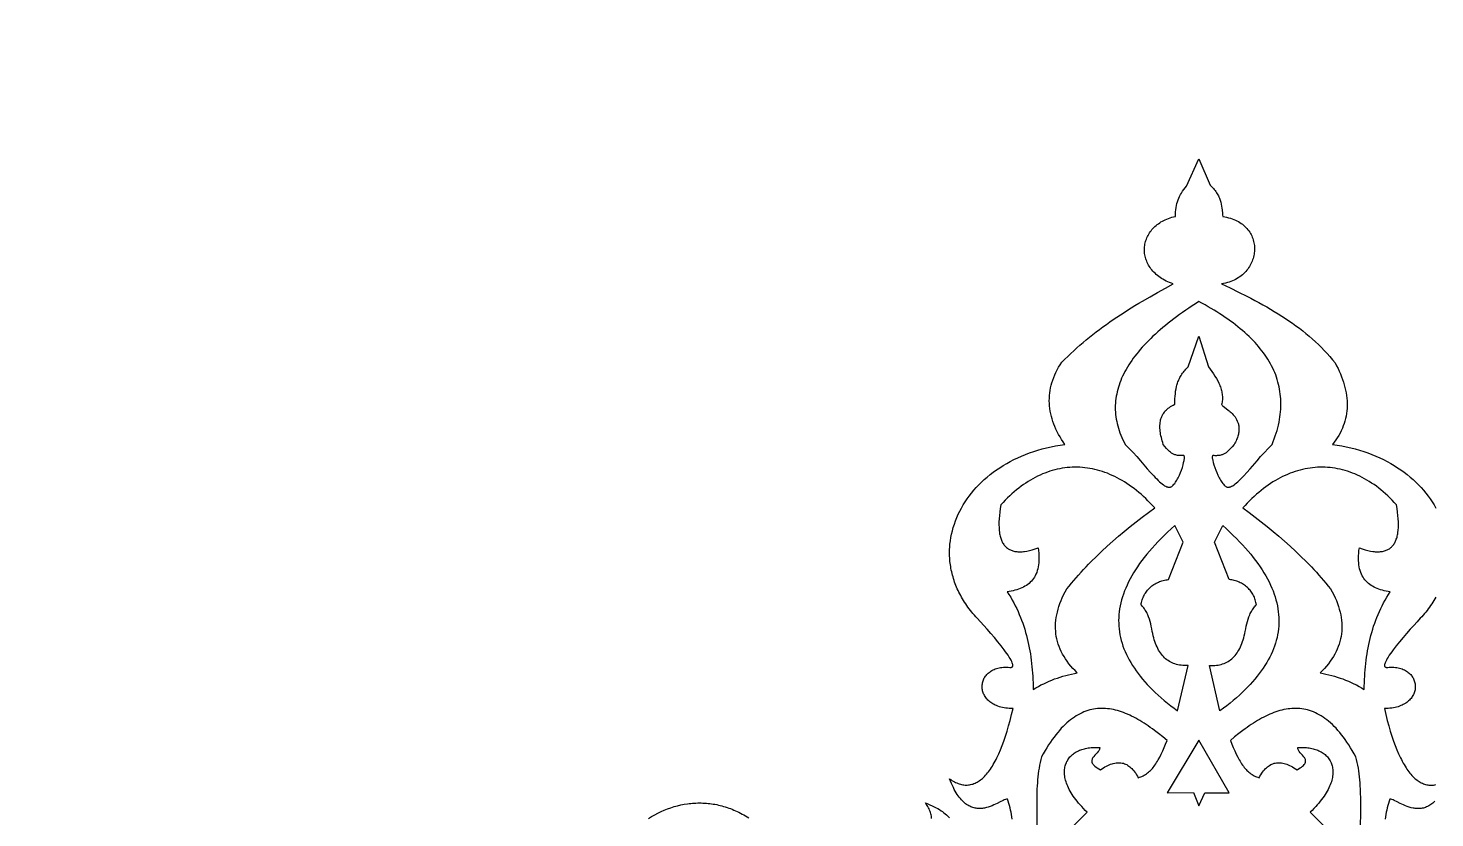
# Model space of a CAD drawing. Extents: x -540 to 540, y -540 to 540.
# Drawn here: x -170.4 to 34.4, y 34.1 to 149 of the extents above; entities that cross this region are included whole.
import ezdxf

# ---------------------------------------------------------------- set-up
doc = ezdxf.new("R2010")
doc.units = 0
doc.layers.add('LAYER_1', color=18, linetype='CONTINUOUS')
doc.layers.add('LAYER_2', color=174, linetype='CONTINUOUS')

msp = doc.modelspace()

# ---------------------------------------------------------------- linework, layer by layer
at = {"layer": 'LAYER_1'}
msp.add_lwpolyline([(0, 540, 0.414214), (-540, 0, 0.414214), (0, -540, 0.414214), (540, 0, 0.414214)], format="xyb", close=True, dxfattribs=at)
for points in [[(-10.69, 88.44), (-10.41, 88.16), (-10.12, 87.87), (-9.56, 87.28), (-9.02, 86.68), (-8.49, 86.08), (-7.48, 84.92), (-7, 84.38), (-6.55, 83.88), (-6.33, 83.65), (-6.11, 83.43), (-5.91, 83.22), (-5.7, 83.03), (-5.51, 82.86), (-5.32, 82.7), (-5.14, 82.56), (-4.96, 82.45), (-4.79, 82.36), (-4.63, 82.28), (-4.55, 82.26), (-4.48, 82.24), (-4.4, 82.22), (-4.33, 82.22), (-4.26, 82.22), (-4.19, 82.22), (-4.12, 82.24), (-4.06, 82.26), (-3.99, 82.28), (-3.93, 82.32), (-3.88, 82.36), (-3.82, 82.41), (-3.71, 82.53), (-3.6, 82.65), (-3.49, 82.79), (-3.39, 82.94), (-3.29, 83.09), (-3.19, 83.26), (-3.09, 83.43), (-3, 83.61), (-2.82, 83.97), (-2.66, 84.35), (-2.51, 84.73), (-2.38, 85.11), (-2.28, 85.46), (-2.19, 85.8), (-2.13, 86.1), (-2.1, 86.24), (-2.09, 86.36), (-2.08, 86.47), (-2.08, 86.57), (-2.08, 86.66), (-2.1, 86.73), (-2.12, 86.78), (-2.15, 86.82), (-2.16, 86.83), (-2.18, 86.83), (-2.2, 86.83), (-2.23, 86.83), (-2.39, 86.82), (-2.55, 86.82), (-2.7, 86.82), (-2.84, 86.83), (-2.98, 86.84), (-3.11, 86.86), (-3.23, 86.89), (-3.35, 86.92), (-3.46, 86.95), (-3.57, 86.99), (-3.67, 87.04), (-3.77, 87.08), (-3.86, 87.14), (-3.95, 87.19), (-4.12, 87.31), (-4.27, 87.44), (-4.42, 87.58), (-4.55, 87.72), (-4.68, 87.87), (-4.92, 88.17), (-5.15, 88.46), (-5.24, 88.72), (-5.31, 88.97), (-5.38, 89.22), (-5.44, 89.46), (-5.49, 89.7), (-5.54, 89.93), (-5.58, 90.16), (-5.61, 90.38), (-5.63, 90.6), (-5.64, 90.82), (-5.65, 91.03), (-5.65, 91.23), (-5.63, 91.43), (-5.61, 91.63), (-5.58, 91.82), (-5.54, 92.01), (-5.49, 92.19), (-5.43, 92.36), (-5.36, 92.54), (-5.29, 92.7), (-5.2, 92.86), (-5.1, 93.02), (-4.99, 93.17), (-4.86, 93.32), (-4.73, 93.46), (-4.59, 93.59), (-4.44, 93.72), (-4.27, 93.85), (-4.09, 93.97), (-3.9, 94.08), (-3.7, 94.19), (-3.49, 94.3), (-3.48, 94.7), (-3.46, 95.09), (-3.44, 95.47), (-3.4, 95.84), (-3.36, 96.2), (-3.3, 96.55), (-3.22, 96.89), (-3.18, 97.06), (-3.13, 97.22), (-3.08, 97.39), (-3.02, 97.55), (-2.96, 97.71), (-2.89, 97.87), (-2.81, 98.03), (-2.73, 98.19), (-2.64, 98.35), (-2.55, 98.5), (-2.45, 98.66), (-2.34, 98.81), (-2.23, 98.97), (-2.11, 99.12), (-1.98, 99.27), (-1.85, 99.43), (-1.7, 99.58), (-1.55, 99.73), (0.01, 104.23), (1.41, 99.73), (1.67, 99.4), (1.92, 99.07), (2.15, 98.74), (2.37, 98.39), (2.58, 98.05), (2.77, 97.7), (2.94, 97.35), (3.01, 97.17), (3.08, 97), (3.15, 96.82), (3.21, 96.64), (3.26, 96.47), (3.31, 96.29), (3.35, 96.12), (3.39, 95.94), (3.41, 95.77), (3.43, 95.6), (3.45, 95.43), (3.46, 95.26), (3.45, 95.09), (3.45, 94.92), (3.43, 94.75), (3.4, 94.59), (3.37, 94.42), (3.33, 94.26), (3.36, 94.21), (3.41, 94.15), (3.48, 94.09), (3.56, 94.02), (4.02, 93.67), (4.3, 93.46), (4.44, 93.34), (4.59, 93.22), (4.74, 93.08), (4.88, 92.94), (5.02, 92.78), (5.16, 92.62), (5.29, 92.45), (5.41, 92.26), (5.52, 92.07), (5.62, 91.86), (5.7, 91.65), (5.74, 91.54), (5.77, 91.42), (5.79, 91.3), (5.82, 91.18), (5.83, 91.06), (5.85, 90.93), (5.85, 90.8), (5.86, 90.67), (5.85, 90.53), (5.84, 90.39), (5.83, 90.25), (5.8, 90.1), (5.77, 89.95), (5.74, 89.8), (5.7, 89.64), (5.65, 89.48), (5.59, 89.32), (5.52, 89.15), (5.45, 88.98), (5.37, 88.8), (5.28, 88.62), (5.18, 88.44), (4.88, 88.12), (4.59, 87.8), (4.44, 87.65), (4.29, 87.51), (4.14, 87.37), (3.98, 87.25), (3.8, 87.14), (3.62, 87.04), (3.52, 87), (3.42, 86.96), (3.31, 86.92), (3.2, 86.89), (3.09, 86.86), (2.97, 86.84), (2.84, 86.83), (2.71, 86.82), (2.57, 86.81), (2.42, 86.81), (2.27, 86.82), (2.12, 86.83), (2.07, 86.83), (2.05, 86.83), (2.04, 86.82), (2.01, 86.78), (1.99, 86.73), (1.98, 86.66), (1.98, 86.57), (1.98, 86.47), (2, 86.36), (2.04, 86.1), (2.11, 85.8), (2.21, 85.46), (2.33, 85.11), (2.47, 84.73), (2.62, 84.35), (2.79, 83.97), (2.98, 83.61), (3.08, 83.43), (3.18, 83.26), (3.28, 83.09), (3.38, 82.94), (3.49, 82.79), (3.6, 82.65), (3.71, 82.53), (3.82, 82.41), (3.88, 82.36), (3.93, 82.32), (3.99, 82.28), (4.06, 82.26), (4.12, 82.24), (4.19, 82.22), (4.26, 82.22), (4.33, 82.22), (4.4, 82.22), (4.48, 82.24), (4.55, 82.26), (4.63, 82.28), (4.79, 82.36), (4.96, 82.45), (5.14, 82.56), (5.32, 82.7), (5.51, 82.86), (5.7, 83.03), (5.91, 83.22), (6.11, 83.43), (6.33, 83.65), (6.55, 83.88), (7, 84.38), (7.48, 84.92), (8.49, 86.08), (9.02, 86.68), (9.56, 87.28), (10.12, 87.87), (10.41, 88.16), (10.69, 88.44), (10.86, 88.86), (11.01, 89.27), (11.15, 89.68), (11.28, 90.08), (11.4, 90.49), (11.51, 90.88), (11.6, 91.28), (11.69, 91.67), (11.76, 92.06), (11.82, 92.45), (11.87, 92.83), (11.91, 93.21), (11.94, 93.59), (11.96, 93.96), (11.97, 94.34), (11.96, 94.7), (11.95, 95.07), (11.92, 95.43), (11.88, 95.79), (11.83, 96.15), (11.78, 96.5), (11.71, 96.85), (11.63, 97.2), (11.54, 97.54), (11.44, 97.89), (11.33, 98.22), (11.21, 98.56), (11.08, 98.9), (10.93, 99.23), (10.78, 99.55), (10.62, 99.88), (10.45, 100.2), (10.27, 100.52), (10.08, 100.84), (9.88, 101.16), (9.66, 101.47), (9.44, 101.78), (9.21, 102.09), (8.97, 102.39), (8.72, 102.69), (8.46, 102.99), (8.2, 103.29), (7.92, 103.58), (7.63, 103.88), (7.33, 104.17), (7.03, 104.45), (6.71, 104.74), (6.39, 105.02), (6.06, 105.3), (5.71, 105.58), (5.36, 105.86), (5, 106.13), (4.63, 106.4), (4.26, 106.67), (3.87, 106.94), (3.47, 107.2), (3.07, 107.47), (2.66, 107.73), (2.24, 107.98), (1.81, 108.24), (1.37, 108.5), (0.92, 108.75), (0.47, 109), (0.01, 109.25), (-0.48, 108.93), (-0.96, 108.62), (-1.43, 108.3), (-1.89, 107.99), (-2.34, 107.67), (-2.78, 107.36), (-3.22, 107.04), (-3.64, 106.73), (-4.05, 106.41), (-4.45, 106.09), (-4.84, 105.78), (-5.22, 105.46), (-5.6, 105.14), (-5.96, 104.83), (-6.31, 104.51), (-6.66, 104.19), (-6.99, 103.87), (-7.31, 103.55), (-7.62, 103.23), (-7.92, 102.91), (-8.22, 102.59), (-8.5, 102.27), (-8.77, 101.95), (-9.03, 101.63), (-9.28, 101.31), (-9.52, 100.99), (-9.75, 100.67), (-9.97, 100.35), (-10.18, 100.02), (-10.38, 99.7), (-10.57, 99.38), (-10.75, 99.05), (-10.92, 98.73), (-11.07, 98.4), (-11.22, 98.08), (-11.36, 97.75), (-11.48, 97.43), (-11.6, 97.1), (-11.7, 96.77), (-11.79, 96.45), (-11.87, 96.12), (-11.94, 95.79), (-12.01, 95.46), (-12.05, 95.13), (-12.09, 94.8), (-12.12, 94.47), (-12.14, 94.14), (-12.14, 93.81), (-12.14, 93.48), (-12.12, 93.15), (-12.09, 92.82), (-12.05, 92.48), (-12, 92.15), (-11.94, 91.81), (-11.86, 91.48), (-11.78, 91.14), (-11.68, 90.81), (-11.58, 90.47), (-11.46, 90.14), (-11.33, 89.8), (-11.19, 89.46), (-11.03, 89.12), (-10.87, 88.78)], [(-28.79, 79.66), (-28.88, 79.12), (-28.96, 78.61), (-29.01, 78.11), (-29.05, 77.64), (-29.08, 77.19), (-29.08, 76.76), (-29.07, 76.36), (-29.05, 75.98), (-29, 75.61), (-28.98, 75.44), (-28.94, 75.27), (-28.91, 75.11), (-28.87, 74.96), (-28.82, 74.81), (-28.77, 74.66), (-28.72, 74.52), (-28.66, 74.39), (-28.6, 74.26), (-28.54, 74.14), (-28.47, 74.02), (-28.39, 73.91), (-28.31, 73.8), (-28.23, 73.7), (-28.14, 73.61), (-28.05, 73.52), (-27.96, 73.43), (-27.86, 73.35), (-27.76, 73.28), (-27.65, 73.21), (-27.54, 73.15), (-27.42, 73.09), (-27.3, 73.04), (-27.18, 73), (-27.05, 72.96), (-26.92, 72.92), (-26.78, 72.89), (-26.64, 72.87), (-26.49, 72.85), (-26.34, 72.84), (-26.19, 72.83), (-26.03, 72.83), (-25.87, 72.83), (-25.7, 72.84), (-25.53, 72.86), (-25.36, 72.88), (-25, 72.94), (-24.62, 73.02), (-24.23, 73.12), (-23.81, 73.24), (-23.39, 73.39), (-23.33, 72.99), (-23.29, 72.61), (-23.27, 72.24), (-23.26, 71.89), (-23.27, 71.55), (-23.29, 71.23), (-23.32, 70.92), (-23.37, 70.63), (-23.43, 70.35), (-23.5, 70.08), (-23.59, 69.82), (-23.69, 69.58), (-23.8, 69.35), (-23.92, 69.13), (-24.06, 68.93), (-24.2, 68.74), (-24.36, 68.55), (-24.53, 68.38), (-24.7, 68.22), (-24.89, 68.07), (-25.09, 67.93), (-25.3, 67.8), (-25.52, 67.69), (-25.75, 67.58), (-25.98, 67.48), (-26.23, 67.38), (-26.48, 67.3), (-26.75, 67.23), (-27.02, 67.16), (-27.3, 67.1), (-27.58, 67.05), (-27.87, 67.01), (-27.62, 66.61), (-27.37, 66.2), (-27.14, 65.8), (-26.91, 65.38), (-26.7, 64.97), (-26.5, 64.55), (-26.3, 64.13), (-26.12, 63.71), (-25.94, 63.28), (-25.78, 62.85), (-25.62, 62.42), (-25.47, 61.98), (-25.33, 61.55), (-25.2, 61.1), (-25.08, 60.66), (-24.97, 60.22), (-24.86, 59.77), (-24.76, 59.32), (-24.67, 58.87), (-24.59, 58.41), (-24.51, 57.95), (-24.44, 57.49), (-24.38, 57.03), (-24.33, 56.57), (-24.28, 56.1), (-24.23, 55.64), (-24.2, 55.17), (-24.17, 54.7), (-24.14, 54.22), (-24.12, 53.75), (-24.11, 53.27), (-24.1, 52.79), (-23.72, 53.02), (-23.34, 53.23), (-22.96, 53.44), (-22.57, 53.63), (-22.18, 53.81), (-21.79, 53.99), (-21.39, 54.15), (-20.99, 54.31), (-20.58, 54.45), (-20.18, 54.59), (-19.77, 54.72), (-19.36, 54.83), (-18.94, 54.94), (-18.52, 55.03), (-18.1, 55.12), (-17.67, 55.2), (-18, 55.53), (-18.32, 55.86), (-18.61, 56.2), (-18.89, 56.54), (-19.15, 56.89), (-19.39, 57.24), (-19.61, 57.59), (-19.81, 57.94), (-20, 58.3), (-20.17, 58.66), (-20.32, 59.03), (-20.45, 59.39), (-20.56, 59.76), (-20.65, 60.14), (-20.73, 60.51), (-20.78, 60.9), (-20.82, 61.28), (-20.84, 61.67), (-20.85, 62.06), (-20.83, 62.45), (-20.79, 62.85), (-20.74, 63.25), (-20.67, 63.65), (-20.58, 64.06), (-20.47, 64.47), (-20.35, 64.88), (-20.2, 65.3), (-20.04, 65.72), (-19.86, 66.14), (-19.66, 66.57), (-19.44, 67), (-19.2, 67.43), (-18.87, 67.84), (-18.53, 68.24), (-18.19, 68.65), (-17.84, 69.05), (-17.49, 69.44), (-17.13, 69.84), (-16.77, 70.23), (-16.4, 70.62), (-16.03, 71), (-15.66, 71.39), (-14.89, 72.15), (-14.11, 72.9), (-13.32, 73.63), (-12.51, 74.36), (-11.68, 75.08), (-10.84, 75.79), (-9.98, 76.5), (-9.11, 77.19), (-8.23, 77.87), (-7.33, 78.55), (-6.41, 79.21), (-6.74, 79.57), (-7.06, 79.92), (-7.39, 80.25), (-7.72, 80.57), (-8.05, 80.89), (-8.39, 81.19), (-8.73, 81.48), (-9.07, 81.76), (-9.41, 82.03), (-9.76, 82.28), (-10.1, 82.53), (-10.45, 82.77), (-10.8, 82.99), (-11.16, 83.2), (-11.51, 83.4), (-11.86, 83.59), (-12.22, 83.77), (-12.58, 83.94), (-12.94, 84.1), (-13.3, 84.25), (-13.66, 84.38), (-14.02, 84.51), (-14.39, 84.62), (-14.75, 84.72), (-15.11, 84.81), (-15.48, 84.89), (-15.84, 84.96), (-16.21, 85.02), (-16.58, 85.06), (-16.94, 85.1), (-17.31, 85.12), (-17.67, 85.14), (-18.04, 85.14), (-18.41, 85.13), (-18.77, 85.11), (-19.14, 85.08), (-19.5, 85.03), (-19.87, 84.98), (-20.23, 84.92), (-20.59, 84.84), (-20.95, 84.75), (-21.31, 84.65), (-21.67, 84.54), (-22.03, 84.42), (-22.39, 84.29), (-22.74, 84.15), (-23.1, 83.99), (-23.45, 83.83), (-23.8, 83.65), (-24.15, 83.46), (-24.5, 83.27), (-24.84, 83.06), (-25.18, 82.83), (-25.52, 82.6), (-25.86, 82.36), (-26.2, 82.1), (-26.53, 81.84), (-26.86, 81.56), (-27.19, 81.27), (-27.52, 80.97), (-27.84, 80.66), (-28.16, 80.34), (-28.48, 80.01)], [(17.67, 55.2), (18.1, 55.12), (18.52, 55.03), (18.94, 54.94), (19.36, 54.83), (19.77, 54.72), (20.18, 54.59), (20.58, 54.45), (20.99, 54.31), (21.39, 54.15), (21.79, 53.99), (22.18, 53.81), (22.57, 53.63), (22.96, 53.44), (23.34, 53.23), (23.72, 53.02), (24.1, 52.79), (24.11, 53.27), (24.12, 53.75), (24.14, 54.22), (24.17, 54.7), (24.2, 55.17), (24.23, 55.64), (24.28, 56.1), (24.33, 56.57), (24.38, 57.03), (24.44, 57.49), (24.51, 57.95), (24.59, 58.41), (24.67, 58.87), (24.76, 59.32), (24.86, 59.77), (24.97, 60.22), (25.08, 60.66), (25.2, 61.1), (25.33, 61.55), (25.47, 61.98), (25.62, 62.42), (25.78, 62.85), (25.94, 63.28), (26.12, 63.71), (26.3, 64.13), (26.5, 64.55), (26.7, 64.97), (26.91, 65.38), (27.14, 65.8), (27.37, 66.2), (27.62, 66.61), (27.87, 67.01), (27.58, 67.05), (27.3, 67.1), (27.02, 67.16), (26.75, 67.23), (26.48, 67.3), (26.23, 67.38), (25.98, 67.48), (25.75, 67.58), (25.52, 67.69), (25.3, 67.8), (25.09, 67.93), (24.89, 68.07), (24.7, 68.22), (24.53, 68.38), (24.36, 68.55), (24.2, 68.74), (24.06, 68.93), (23.92, 69.13), (23.8, 69.35), (23.69, 69.58), (23.59, 69.82), (23.5, 70.08), (23.43, 70.35), (23.37, 70.63), (23.32, 70.92), (23.29, 71.23), (23.27, 71.55), (23.26, 71.89), (23.27, 72.24), (23.29, 72.61), (23.33, 72.99), (23.39, 73.39), (23.81, 73.24), (24.23, 73.12), (24.62, 73.02), (25, 72.94), (25.36, 72.88), (25.53, 72.86), (25.7, 72.84), (25.87, 72.83), (26.03, 72.83), (26.19, 72.83), (26.34, 72.84), (26.49, 72.85), (26.64, 72.87), (26.78, 72.89), (26.92, 72.92), (27.05, 72.96), (27.18, 73), (27.3, 73.04), (27.42, 73.09), (27.54, 73.15), (27.65, 73.21), (27.76, 73.28), (27.86, 73.35), (27.96, 73.43), (28.05, 73.52), (28.14, 73.61), (28.23, 73.7), (28.31, 73.8), (28.39, 73.91), (28.47, 74.02), (28.54, 74.14), (28.6, 74.26), (28.66, 74.39), (28.72, 74.52), (28.77, 74.66), (28.82, 74.81), (28.87, 74.96), (28.91, 75.11), (28.94, 75.27), (28.98, 75.44), (29, 75.61), (29.05, 75.98), (29.07, 76.36), (29.08, 76.76), (29.08, 77.19), (29.05, 77.64), (29.01, 78.11), (28.96, 78.61), (28.88, 79.12), (28.79, 79.66), (28.48, 80.01), (28.16, 80.34), (27.84, 80.66), (27.52, 80.97), (27.19, 81.27), (26.86, 81.56), (26.53, 81.84), (26.2, 82.1), (25.86, 82.36), (25.52, 82.6), (25.18, 82.83), (24.84, 83.06), (24.5, 83.27), (24.15, 83.46), (23.8, 83.65), (23.45, 83.83), (23.1, 83.99), (22.74, 84.15), (22.39, 84.29), (22.03, 84.42), (21.67, 84.54), (21.31, 84.65), (20.95, 84.75), (20.59, 84.84), (20.23, 84.92), (19.87, 84.98), (19.5, 85.03), (19.14, 85.08), (18.77, 85.11), (18.41, 85.13), (18.04, 85.14), (17.67, 85.14), (17.31, 85.12), (16.94, 85.1), (16.58, 85.06), (16.21, 85.02), (15.84, 84.96), (15.48, 84.89), (15.11, 84.81), (14.75, 84.72), (14.39, 84.62), (14.02, 84.51), (13.66, 84.38), (13.3, 84.25), (12.94, 84.1), (12.58, 83.94), (12.22, 83.77), (11.86, 83.59), (11.51, 83.4), (11.16, 83.2), (10.8, 82.99), (10.45, 82.77), (10.1, 82.53), (9.76, 82.28), (9.41, 82.03), (9.07, 81.76), (8.73, 81.48), (8.39, 81.19), (8.05, 80.89), (7.72, 80.57), (7.39, 80.25), (7.06, 79.92), (6.74, 79.57), (6.41, 79.21), (7.33, 78.55), (8.23, 77.87), (9.11, 77.19), (9.98, 76.5), (10.84, 75.79), (11.68, 75.08), (12.51, 74.36), (13.32, 73.63), (14.11, 72.9), (14.89, 72.15), (15.66, 71.39), (16.03, 71), (16.4, 70.62), (16.77, 70.23), (17.13, 69.84), (17.49, 69.44), (17.84, 69.05), (18.19, 68.65), (18.53, 68.24), (18.87, 67.84), (19.2, 67.43), (19.44, 67), (19.66, 66.57), (19.86, 66.14), (20.04, 65.72), (20.2, 65.3), (20.35, 64.88), (20.47, 64.47), (20.58, 64.06), (20.67, 63.65), (20.74, 63.25), (20.79, 62.85), (20.83, 62.45), (20.84, 62.06), (20.84, 61.67), (20.82, 61.28), (20.78, 60.9), (20.73, 60.51), (20.65, 60.14), (20.56, 59.76), (20.45, 59.39), (20.32, 59.03), (20.17, 58.66), (20, 58.3), (19.81, 57.94), (19.61, 57.59), (19.39, 57.24), (19.15, 56.89), (18.89, 56.54), (18.61, 56.2), (18.32, 55.86), (18, 55.53)], [(-4.41, 68.78), (-2.27, 74.25), (-3.49, 76.63), (-4.01, 76.16), (-4.52, 75.69), (-5.01, 75.22), (-5.47, 74.76), (-5.93, 74.29), (-6.36, 73.83), (-6.78, 73.37), (-7.18, 72.92), (-7.56, 72.46), (-7.92, 72.01), (-8.27, 71.55), (-8.6, 71.1), (-8.91, 70.65), (-9.21, 70.21), (-9.49, 69.76), (-9.75, 69.31), (-10, 68.87), (-10.22, 68.43), (-10.43, 67.99), (-10.63, 67.55), (-10.81, 67.12), (-10.97, 66.68), (-11.11, 66.25), (-11.24, 65.82), (-11.35, 65.39), (-11.44, 64.96), (-11.52, 64.53), (-11.58, 64.11), (-11.62, 63.68), (-11.65, 63.26), (-11.66, 62.84), (-11.65, 62.42), (-11.63, 62), (-11.59, 61.59), (-11.54, 61.17), (-11.47, 60.76), (-11.38, 60.34), (-11.28, 59.93), (-11.16, 59.52), (-11.03, 59.11), (-10.88, 58.71), (-10.71, 58.3), (-10.53, 57.89), (-10.33, 57.49), (-10.11, 57.09), (-9.88, 56.69), (-9.64, 56.29), (-9.37, 55.89), (-9.1, 55.49), (-8.8, 55.09), (-8.5, 54.7), (-8.17, 54.3), (-7.83, 53.91), (-7.48, 53.52), (-7.11, 53.13), (-6.72, 52.74), (-6.32, 52.35), (-5.9, 51.96), (-5.47, 51.58), (-5.02, 51.19), (-4.56, 50.81), (-4.08, 50.42), (-3.59, 50.04), (-3.08, 49.66), (-1.55, 56.27), (-1.81, 56.26), (-2.07, 56.27), (-2.32, 56.28), (-2.56, 56.3), (-2.8, 56.34), (-3.03, 56.38), (-3.25, 56.44), (-3.47, 56.5), (-3.68, 56.58), (-3.88, 56.67), (-4.08, 56.77), (-4.27, 56.87), (-4.45, 56.99), (-4.63, 57.12), (-4.81, 57.26), (-4.97, 57.41), (-5.13, 57.57), (-5.28, 57.74), (-5.43, 57.92), (-5.57, 58.11), (-5.7, 58.32), (-5.83, 58.53), (-5.95, 58.75), (-6.07, 58.98), (-6.18, 59.23), (-6.28, 59.48), (-6.37, 59.75), (-6.46, 60.02), (-6.55, 60.31), (-6.62, 60.61), (-6.69, 60.91), (-6.76, 61.23), (-6.82, 61.61), (-6.9, 61.99), (-6.98, 62.35), (-7.08, 62.7), (-7.18, 63.03), (-7.3, 63.36), (-7.43, 63.67), (-7.5, 63.82), (-7.57, 63.97), (-7.65, 64.12), (-7.73, 64.26), (-7.82, 64.4), (-7.91, 64.53), (-8.01, 64.66), (-8.11, 64.79), (-8.21, 64.92), (-8.32, 65.04), (-8.38, 65.1), (-8.36, 65.28), (-8.32, 65.46), (-8.28, 65.64), (-8.23, 65.82), (-8.17, 65.99), (-8.1, 66.16), (-8.03, 66.32), (-7.95, 66.48), (-7.87, 66.64), (-7.77, 66.79), (-7.67, 66.94), (-7.57, 67.09), (-7.45, 67.23), (-7.34, 67.36), (-7.21, 67.49), (-7.08, 67.61), (-6.95, 67.73), (-6.81, 67.85), (-6.66, 67.96), (-6.51, 68.06), (-6.36, 68.16), (-6.2, 68.25), (-6.04, 68.33), (-5.87, 68.41), (-5.7, 68.48), (-5.53, 68.54), (-5.35, 68.6), (-5.17, 68.65), (-4.98, 68.69), (-4.79, 68.73), (-4.6, 68.76)], [(8.4, 65.1), (8.37, 65.28), (8.34, 65.46), (8.29, 65.64), (8.24, 65.82), (8.18, 65.99), (8.12, 66.16), (8.05, 66.32), (7.97, 66.48), (7.88, 66.64), (7.79, 66.79), (7.69, 66.94), (7.58, 67.09), (7.47, 67.23), (7.35, 67.36), (7.23, 67.49), (7.1, 67.61), (6.96, 67.73), (6.82, 67.85), (6.68, 67.96), (6.53, 68.06), (6.37, 68.16), (6.21, 68.25), (6.05, 68.33), (5.88, 68.41), (5.71, 68.48), (5.54, 68.54), (5.36, 68.6), (5.18, 68.65), (5, 68.69), (4.81, 68.73), (4.62, 68.76), (4.42, 68.78), (2.28, 74.25), (3.51, 76.63), (4.03, 76.16), (4.53, 75.69), (5.02, 75.22), (5.49, 74.76), (5.94, 74.29), (6.37, 73.83), (6.79, 73.37), (7.19, 72.92), (7.57, 72.46), (7.94, 72.01), (8.29, 71.55), (8.62, 71.1), (8.93, 70.65), (9.22, 70.21), (9.5, 69.76), (9.77, 69.31), (10.01, 68.87), (10.24, 68.43), (10.45, 67.99), (10.64, 67.55), (10.82, 67.12), (10.98, 66.68), (11.12, 66.25), (11.25, 65.82), (11.36, 65.39), (11.45, 64.96), (11.53, 64.53), (11.59, 64.11), (11.64, 63.68), (11.66, 63.26), (11.67, 62.84), (11.67, 62.42), (11.65, 62), (11.61, 61.59), (11.55, 61.17), (11.48, 60.76), (11.4, 60.34), (11.29, 59.93), (11.18, 59.52), (11.04, 59.11), (10.89, 58.71), (10.72, 58.3), (10.54, 57.89), (10.34, 57.49), (10.13, 57.09), (9.9, 56.69), (9.65, 56.29), (9.39, 55.89), (9.11, 55.49), (8.82, 55.09), (8.51, 54.7), (8.19, 54.3), (7.85, 53.91), (7.49, 53.52), (7.12, 53.13), (6.73, 52.74), (6.33, 52.35), (5.92, 51.96), (5.48, 51.58), (5.04, 51.19), (4.57, 50.81), (4.1, 50.42), (3.61, 50.04), (3.1, 49.66), (1.57, 56.27), (1.83, 56.26), (2.08, 56.27), (2.33, 56.28), (2.58, 56.3), (2.81, 56.34), (3.04, 56.38), (3.26, 56.44), (3.48, 56.5), (3.69, 56.58), (3.89, 56.67), (4.09, 56.77), (4.28, 56.87), (4.47, 56.99), (4.65, 57.12), (4.82, 57.26), (4.99, 57.41), (5.14, 57.57), (5.3, 57.74), (5.44, 57.92), (5.58, 58.11), (5.72, 58.32), (5.85, 58.53), (5.97, 58.75), (6.08, 58.98), (6.19, 59.23), (6.29, 59.48), (6.39, 59.75), (6.48, 60.02), (6.56, 60.31), (6.64, 60.61), (6.71, 60.91), (6.77, 61.23), (6.84, 61.61), (6.91, 61.99), (7, 62.35), (7.09, 62.7), (7.19, 63.03), (7.31, 63.36), (7.44, 63.67), (7.51, 63.82), (7.59, 63.97), (7.67, 64.12), (7.75, 64.26), (7.83, 64.4), (7.93, 64.53), (8.02, 64.66), (8.12, 64.79), (8.23, 64.92), (8.34, 65.04)], [(-4.59, 37.76), (-0.74, 37.77), (0.01, 35.83), (0.87, 37.74), (4.44, 37.74), (0.01, 45.43)]]:
    msp.add_lwpolyline(points, close=True, dxfattribs=at)
for points in [[(-23.69, 27.39), (-16.24, 34.92), (-16.52, 35.19), (-16.78, 35.46), (-17.03, 35.73), (-17.27, 35.99), (-17.49, 36.26), (-17.7, 36.51), (-17.9, 36.77), (-18.08, 37.02), (-18.26, 37.27), (-18.42, 37.52), (-18.57, 37.76), (-18.71, 38), (-18.84, 38.24), (-18.95, 38.47), (-19.06, 38.7), (-19.15, 38.92), (-19.24, 39.14), (-19.31, 39.36), (-19.37, 39.57), (-19.42, 39.78), (-19.47, 39.99), (-19.5, 40.19), (-19.52, 40.39), (-19.54, 40.58), (-19.54, 40.77), (-19.54, 40.96), (-19.53, 41.14), (-19.5, 41.31), (-19.47, 41.49), (-19.44, 41.65), (-19.39, 41.82), (-19.33, 41.98), (-19.27, 42.13), (-19.2, 42.28), (-19.12, 42.42), (-19.04, 42.56), (-18.95, 42.7), (-18.85, 42.83), (-18.74, 42.96), (-18.63, 43.08), (-18.51, 43.19), (-18.39, 43.3), (-18.25, 43.41), (-18.12, 43.51), (-17.97, 43.6), (-17.83, 43.69), (-17.67, 43.78), (-17.51, 43.85), (-17.35, 43.93), (-17.18, 43.99), (-17.01, 44.06), (-16.83, 44.11), (-16.65, 44.16), (-16.46, 44.21), (-16.27, 44.25), (-16.08, 44.28), (-15.88, 44.31), (-15.68, 44.33), (-15.47, 44.34), (-15.27, 44.35), (-15.05, 44.35), (-14.84, 44.35), (-14.63, 44.34), (-14.41, 44.33), (-14.41, 44.23), (-14.43, 44.13), (-14.46, 44.03), (-14.51, 43.94), (-14.56, 43.84), (-14.62, 43.75), (-14.77, 43.57), (-15.1, 43.22), (-15.25, 43.04), (-15.32, 42.95), (-15.39, 42.86), (-15.45, 42.77), (-15.49, 42.68), (-15.53, 42.58), (-15.55, 42.48), (-15.56, 42.38), (-15.56, 42.28), (-15.54, 42.18), (-15.49, 42.07), (-15.43, 41.96), (-15.35, 41.85), (-15.24, 41.73), (-15.11, 41.61), (-14.95, 41.49), (-14.77, 41.36), (-14.55, 41.22), (-14.31, 41.08), (-14.08, 41.24), (-13.87, 41.38), (-13.65, 41.51), (-13.44, 41.63), (-13.23, 41.73), (-13.02, 41.82), (-12.82, 41.91), (-12.62, 41.97), (-12.43, 42.03), (-12.23, 42.07), (-12.04, 42.1), (-11.86, 42.12), (-11.67, 42.13), (-11.49, 42.13), (-11.32, 42.11), (-11.14, 42.08), (-10.97, 42.04), (-10.81, 41.98), (-10.64, 41.91), (-10.48, 41.84), (-10.32, 41.74), (-10.17, 41.64), (-10.02, 41.53), (-9.87, 41.4), (-9.72, 41.26), (-9.58, 41.11), (-9.44, 40.94), (-9.31, 40.76), (-9.17, 40.58), (-9.05, 40.37), (-8.92, 40.16), (-8.8, 39.93), (-8.61, 40), (-8.43, 40.06), (-8.26, 40.14), (-8.09, 40.22), (-7.92, 40.31), (-7.76, 40.41), (-7.6, 40.51), (-7.45, 40.63), (-7.31, 40.75), (-7.16, 40.87), (-7.02, 41.01), (-6.89, 41.15), (-6.75, 41.3), (-6.62, 41.45), (-6.5, 41.61), (-6.37, 41.78), (-6.25, 41.96), (-6.13, 42.14), (-6.02, 42.33), (-5.9, 42.52), (-5.68, 42.93), (-5.46, 43.37), (-5.24, 43.83), (-5.03, 44.32), (-4.82, 44.83), (-4.61, 45.37), (-5.23, 45.88), (-5.84, 46.37), (-6.44, 46.83), (-6.75, 47.06), (-7.05, 47.27), (-7.35, 47.48), (-7.66, 47.69), (-7.96, 47.88), (-8.26, 48.07), (-8.56, 48.26), (-8.86, 48.43), (-9.16, 48.6), (-9.46, 48.75), (-9.76, 48.9), (-10.05, 49.05), (-10.35, 49.18), (-10.65, 49.3), (-10.94, 49.42), (-11.24, 49.52), (-11.53, 49.62), (-11.83, 49.71), (-12.12, 49.78), (-12.41, 49.85), (-12.71, 49.91), (-13, 49.95), (-13.29, 49.99), (-13.58, 50.01), (-13.87, 50.03), (-14.15, 50.03), (-14.44, 50.02), (-14.73, 50), (-15.01, 49.97), (-15.3, 49.92), (-15.58, 49.87), (-15.86, 49.8), (-16.15, 49.72), (-16.43, 49.62), (-16.71, 49.51), (-16.99, 49.39), (-17.27, 49.26), (-17.54, 49.11), (-17.82, 48.95), (-18.1, 48.77), (-18.37, 48.58), (-18.65, 48.38), (-18.92, 48.16), (-19.19, 47.92), (-19.46, 47.67), (-19.73, 47.41), (-20, 47.13), (-20.27, 46.83), (-20.53, 46.52), (-20.8, 46.19), (-21.06, 45.85), (-21.32, 45.49), (-21.59, 45.11), (-21.85, 44.72), (-22.1, 44.3), (-22.36, 43.88), (-22.62, 43.43), (-22.88, 42.97), (-22.98, 42.57), (-23.08, 42.17), (-23.17, 41.77), (-23.24, 41.35), (-23.31, 40.93), (-23.37, 40.51), (-23.42, 40.08), (-23.46, 39.64), (-23.49, 39.19), (-23.52, 38.74), (-23.55, 38.28), (-23.56, 37.82), (-23.58, 36.88), (-23.59, 35.91), (-23.57, 31.82)], [(23.57, 31.82), (23.59, 35.91), (23.58, 36.88), (23.56, 37.82), (23.54, 38.28), (23.52, 38.74), (23.49, 39.19), (23.46, 39.64), (23.42, 40.08), (23.37, 40.51), (23.31, 40.93), (23.24, 41.35), (23.17, 41.77), (23.08, 42.17), (22.98, 42.57), (22.88, 42.97), (22.62, 43.43), (22.36, 43.88), (22.1, 44.3), (21.85, 44.72), (21.58, 45.11), (21.32, 45.49), (21.06, 45.85), (20.8, 46.19), (20.53, 46.52), (20.27, 46.83), (20, 47.13), (19.73, 47.41), (19.46, 47.67), (19.19, 47.92), (18.92, 48.16), (18.65, 48.38), (18.37, 48.58), (18.1, 48.77), (17.82, 48.95), (17.54, 49.11), (17.27, 49.26), (16.99, 49.39), (16.71, 49.51), (16.43, 49.62), (16.15, 49.72), (15.86, 49.8), (15.58, 49.87), (15.3, 49.92), (15.01, 49.97), (14.73, 50), (14.44, 50.02), (14.15, 50.03), (13.87, 50.03), (13.58, 50.01), (13.29, 49.99), (13, 49.95), (12.71, 49.91), (12.41, 49.85), (12.12, 49.78), (11.83, 49.71), (11.53, 49.62), (11.24, 49.52), (10.94, 49.42), (10.65, 49.3), (10.35, 49.18), (10.05, 49.05), (9.76, 48.9), (9.46, 48.75), (9.16, 48.6), (8.86, 48.43), (8.56, 48.26), (8.26, 48.07), (7.96, 47.88), (7.66, 47.69), (7.35, 47.48), (7.05, 47.27), (6.75, 47.06), (6.44, 46.83), (5.84, 46.37), (5.23, 45.88), (4.61, 45.37), (4.82, 44.83), (5.03, 44.32), (5.24, 43.83), (5.46, 43.37), (5.68, 42.93), (5.9, 42.52), (6.02, 42.33), (6.13, 42.14), (6.25, 41.96), (6.37, 41.78), (6.5, 41.61), (6.62, 41.45), (6.75, 41.3), (6.89, 41.15), (7.02, 41.01), (7.16, 40.87), (7.31, 40.75), (7.45, 40.63), (7.6, 40.51), (7.76, 40.41), (7.92, 40.31), (8.09, 40.22), (8.26, 40.14), (8.43, 40.06), (8.61, 40), (8.8, 39.93), (8.92, 40.16), (9.05, 40.37), (9.17, 40.58), (9.31, 40.76), (9.44, 40.94), (9.58, 41.11), (9.72, 41.26), (9.87, 41.4), (10.02, 41.53), (10.17, 41.64), (10.32, 41.74), (10.48, 41.84), (10.64, 41.91), (10.81, 41.98), (10.97, 42.04), (11.14, 42.08), (11.32, 42.11), (11.49, 42.13), (11.67, 42.13), (11.86, 42.12), (12.04, 42.1), (12.23, 42.07), (12.43, 42.03), (12.62, 41.97), (12.82, 41.91), (13.02, 41.82), (13.23, 41.73), (13.44, 41.63), (13.65, 41.51), (13.87, 41.38), (14.08, 41.24), (14.31, 41.08), (14.55, 41.22), (14.77, 41.36), (14.95, 41.49), (15.11, 41.61), (15.24, 41.73), (15.35, 41.85), (15.43, 41.96), (15.49, 42.07), (15.54, 42.18), (15.56, 42.28), (15.56, 42.38), (15.55, 42.48), (15.53, 42.58), (15.49, 42.68), (15.45, 42.77), (15.39, 42.86), (15.32, 42.95), (15.25, 43.04), (15.1, 43.22), (14.77, 43.57), (14.62, 43.75), (14.56, 43.84), (14.51, 43.94), (14.46, 44.03), (14.43, 44.13), (14.41, 44.23), (14.41, 44.33), (14.63, 44.34), (14.84, 44.35), (15.05, 44.35), (15.27, 44.35), (15.47, 44.34), (15.68, 44.33), (15.88, 44.31), (16.08, 44.28), (16.27, 44.25), (16.46, 44.21), (16.65, 44.16), (16.83, 44.11), (17.01, 44.06), (17.18, 43.99), (17.35, 43.93), (17.51, 43.85), (17.67, 43.78), (17.83, 43.69), (17.97, 43.6), (18.12, 43.51), (18.25, 43.41), (18.39, 43.3), (18.51, 43.19), (18.63, 43.08), (18.74, 42.96), (18.85, 42.83), (18.95, 42.7), (19.04, 42.56), (19.12, 42.42), (19.2, 42.28), (19.27, 42.13), (19.33, 41.98), (19.39, 41.82), (19.44, 41.65), (19.47, 41.49), (19.5, 41.31), (19.53, 41.14), (19.54, 40.96), (19.54, 40.77), (19.54, 40.58), (19.52, 40.39), (19.5, 40.19), (19.47, 39.99), (19.42, 39.78), (19.37, 39.57), (19.31, 39.36), (19.24, 39.14), (19.15, 38.92), (19.06, 38.7), (18.95, 38.47), (18.84, 38.24), (18.71, 38), (18.57, 37.76), (18.42, 37.52), (18.26, 37.27), (18.08, 37.02), (17.9, 36.77), (17.7, 36.51), (17.49, 36.26), (17.27, 35.99), (17.03, 35.73), (16.78, 35.46), (16.52, 35.19), (16.24, 34.92), (23.69, 27.39)]]:
    msp.add_lwpolyline(points, dxfattribs=at)
at = {"layer": 'LAYER_2'}
for points in [[(460, 0, 0.414214), (0, 460, 0.414214), (-460, 0, 0.414214), (0, -460, 0.414214)], [(370, 0, 0.414214), (0, 370, 0.414214), (-370, 0, 0.414214), (0, -370, 0.414214)]]:
    msp.add_lwpolyline(points, format="xyb", close=True, dxfattribs=at)
for points in [[(-27.15, 33.91), (-27.2, 34.25), (-27.25, 34.58), (-27.31, 34.91), (-27.38, 35.24), (-27.45, 35.57), (-27.54, 35.89), (-27.63, 36.21), (-27.73, 36.52), (-27.84, 36.83), (-27.91, 36.82), (-27.98, 36.81), (-28.13, 36.76), (-28.3, 36.7), (-28.48, 36.63), (-28.88, 36.43), (-29.33, 36.21), (-29.57, 36.09), (-29.83, 35.98), (-30.09, 35.87), (-30.35, 35.76), (-30.63, 35.67), (-30.91, 35.59), (-31.2, 35.52), (-31.35, 35.5), (-31.5, 35.48), (-31.64, 35.47), (-31.79, 35.46), (-31.94, 35.45), (-32.1, 35.46), (-32.25, 35.47), (-32.4, 35.49), (-32.55, 35.51), (-32.71, 35.55), (-32.86, 35.59), (-33.02, 35.64), (-33.17, 35.71), (-33.32, 35.78), (-33.48, 35.86), (-33.63, 35.95), (-33.79, 36.05), (-33.94, 36.16), (-34.09, 36.29), (-34.25, 36.42), (-34.4, 36.57), (-34.55, 36.73), (-34.7, 36.91), (-34.85, 37.09), (-35, 37.3), (-35.14, 37.51), (-35.29, 37.74), (-35.44, 37.98), (-35.58, 38.24), (-35.72, 38.52), (-35.86, 38.81), (-36, 39.12), (-36.14, 39.44), (-36.27, 39.78), (-36.09, 39.66), (-35.92, 39.55), (-35.74, 39.44), (-35.56, 39.34), (-35.39, 39.26), (-35.21, 39.18), (-35.04, 39.11), (-34.87, 39.05), (-34.7, 39), (-34.53, 38.96), (-34.36, 38.92), (-34.19, 38.9), (-34.02, 38.88), (-33.86, 38.88), (-33.69, 38.88), (-33.53, 38.89), (-33.36, 38.91), (-33.2, 38.94), (-33.04, 38.98), (-32.88, 39.02), (-32.72, 39.08), (-32.56, 39.15), (-32.4, 39.22), (-32.25, 39.3), (-32.09, 39.4), (-31.94, 39.5), (-31.78, 39.61), (-31.63, 39.73), (-31.48, 39.85), (-31.33, 39.99), (-31.18, 40.14), (-31.04, 40.29), (-30.89, 40.46), (-30.75, 40.63), (-30.6, 40.81), (-30.46, 41), (-30.32, 41.2), (-30.18, 41.41), (-30.04, 41.63), (-29.9, 41.86), (-29.77, 42.09), (-29.63, 42.34), (-29.5, 42.59), (-29.37, 42.85), (-29.24, 43.13), (-29.11, 43.41), (-28.85, 44), (-28.6, 44.62), (-28.36, 45.28), (-28.12, 45.98), (-27.89, 46.71), (-27.67, 47.48), (-27.45, 48.29), (-27.23, 49.13), (-27.03, 50.01), (-27.31, 50.01), (-27.58, 50.02), (-27.84, 50.05), (-28.1, 50.08), (-28.34, 50.12), (-28.58, 50.16), (-28.8, 50.22), (-29.02, 50.28), (-29.23, 50.35), (-29.42, 50.43), (-29.61, 50.51), (-29.79, 50.6), (-29.96, 50.69), (-30.13, 50.79), (-30.28, 50.9), (-30.42, 51.01), (-30.56, 51.12), (-30.68, 51.24), (-30.8, 51.37), (-30.91, 51.49), (-31.01, 51.62), (-31.1, 51.76), (-31.18, 51.89), (-31.25, 52.03), (-31.32, 52.17), (-31.38, 52.31), (-31.42, 52.46), (-31.46, 52.6), (-31.49, 52.75), (-31.52, 52.9), (-31.53, 53.04), (-31.53, 53.19), (-31.53, 53.34), (-31.52, 53.48), (-31.5, 53.63), (-31.47, 53.77), (-31.44, 53.91), (-31.39, 54.05), (-31.34, 54.19), (-31.28, 54.32), (-31.21, 54.46), (-31.14, 54.58), (-31.05, 54.71), (-30.96, 54.83), (-30.86, 54.95), (-30.75, 55.06), (-30.64, 55.17), (-30.51, 55.27), (-30.38, 55.37), (-30.24, 55.46), (-30.1, 55.55), (-29.94, 55.63), (-29.78, 55.7), (-29.61, 55.77), (-29.43, 55.83), (-29.25, 55.88), (-29.06, 55.93), (-28.86, 55.96), (-28.65, 55.99), (-28.44, 56.01), (-28.21, 56.02), (-27.98, 56.02), (-27.75, 56.01), (-27.51, 55.99), (-27.42, 55.99), (-27.35, 55.99), (-27.29, 56), (-27.23, 56.01), (-27.18, 56.04), (-27.14, 56.07), (-27.11, 56.1), (-27.09, 56.14), (-27.07, 56.19), (-27.06, 56.25), (-27.06, 56.3), (-27.06, 56.37), (-27.07, 56.44), (-27.09, 56.52), (-27.15, 56.68), (-27.22, 56.86), (-27.32, 57.07), (-27.45, 57.28), (-27.59, 57.51), (-27.74, 57.76), (-27.92, 58.02), (-28.11, 58.28), (-28.32, 58.56), (-28.76, 59.14), (-29.24, 59.73), (-29.75, 60.34), (-30.26, 60.94), (-30.79, 61.54), (-31.3, 62.11), (-31.79, 62.64), (-32.25, 63.14), (-32.46, 63.36), (-32.66, 63.59), (-32.86, 63.83), (-33.05, 64.06), (-33.24, 64.29), (-33.42, 64.53), (-33.59, 64.76), (-33.76, 65), (-33.92, 65.24), (-34.08, 65.48), (-34.23, 65.72), (-34.38, 65.96), (-34.52, 66.2), (-34.65, 66.45), (-34.78, 66.69), (-34.91, 66.94), (-35.02, 67.18), (-35.14, 67.43), (-35.24, 67.68), (-35.35, 67.92), (-35.44, 68.17), (-35.53, 68.42), (-35.62, 68.67), (-35.7, 68.92), (-35.77, 69.17), (-35.84, 69.42), (-35.91, 69.67), (-35.96, 69.92), (-36.02, 70.17), (-36.07, 70.43), (-36.11, 70.68), (-36.15, 70.93), (-36.18, 71.18), (-36.21, 71.43), (-36.23, 71.68), (-36.25, 71.93), (-36.26, 72.18), (-36.27, 72.44), (-36.27, 72.69), (-36.27, 72.94), (-36.26, 73.19), (-36.25, 73.44), (-36.23, 73.69), (-36.21, 73.93), (-36.18, 74.18), (-36.15, 74.43), (-36.07, 74.92), (-35.98, 75.41), (-35.86, 75.9), (-35.73, 76.38), (-35.57, 76.86), (-35.4, 77.34), (-35.21, 77.81), (-35.01, 78.28), (-34.78, 78.74), (-34.54, 79.19), (-34.28, 79.64), (-34.01, 80.08), (-33.71, 80.52), (-33.4, 80.94), (-33.08, 81.37), (-32.74, 81.78), (-32.38, 82.18), (-32, 82.58), (-31.61, 82.96), (-31.21, 83.34), (-30.79, 83.71), (-30.35, 84.06), (-29.9, 84.41), (-29.44, 84.75), (-28.96, 85.07), (-28.46, 85.38), (-27.95, 85.69), (-27.43, 85.97), (-26.9, 86.25), (-26.35, 86.51), (-25.79, 86.76), (-25.21, 87), (-24.62, 87.22), (-24.02, 87.43), (-23.41, 87.62), (-22.78, 87.8), (-22.14, 87.96), (-21.49, 88.1), (-20.83, 88.23), (-20.16, 88.35), (-19.47, 88.44), (-19.73, 88.81), (-19.97, 89.18), (-20.19, 89.55), (-20.4, 89.92), (-20.6, 90.29), (-20.78, 90.66), (-20.94, 91.04), (-21.09, 91.41), (-21.23, 91.79), (-21.35, 92.16), (-21.45, 92.54), (-21.54, 92.92), (-21.61, 93.29), (-21.67, 93.67), (-21.71, 94.05), (-21.74, 94.43), (-21.75, 94.81), (-21.74, 95.18), (-21.72, 95.56), (-21.68, 95.94), (-21.63, 96.32), (-21.56, 96.69), (-21.47, 97.07), (-21.37, 97.44), (-21.25, 97.82), (-21.11, 98.19), (-20.96, 98.57), (-20.78, 98.94), (-20.6, 99.31), (-20.39, 99.68), (-20.17, 100.05), (-19.93, 100.41), (-19.5, 100.84), (-19.07, 101.26), (-18.64, 101.68), (-18.19, 102.09), (-17.74, 102.49), (-17.29, 102.89), (-16.83, 103.29), (-16.36, 103.68), (-15.89, 104.06), (-15.41, 104.44), (-14.93, 104.82), (-14.44, 105.19), (-13.94, 105.56), (-13.44, 105.92), (-12.94, 106.28), (-12.43, 106.63), (-11.92, 106.98), (-11.4, 107.33), (-10.87, 107.67), (-10.35, 108.01), (-9.81, 108.34), (-9.28, 108.67), (-8.74, 109), (-8.19, 109.33), (-7.09, 109.96), (-5.98, 110.59), (-4.85, 111.2), (-3.71, 111.81), (-3.98, 111.91), (-4.24, 112.01), (-4.49, 112.12), (-4.74, 112.24), (-4.97, 112.36), (-5.2, 112.49), (-5.41, 112.62), (-5.62, 112.76), (-5.82, 112.9), (-6.01, 113.05), (-6.19, 113.2), (-6.36, 113.36), (-6.52, 113.52), (-6.67, 113.69), (-6.81, 113.85), (-6.95, 114.02), (-7.07, 114.2), (-7.19, 114.38), (-7.3, 114.56), (-7.4, 114.74), (-7.48, 114.92), (-7.57, 115.11), (-7.64, 115.3), (-7.7, 115.48), (-7.76, 115.68), (-7.8, 115.87), (-7.84, 116.06), (-7.87, 116.25), (-7.89, 116.44), (-7.9, 116.64), (-7.9, 116.83), (-7.9, 117.02), (-7.88, 117.22), (-7.86, 117.41), (-7.83, 117.6), (-7.79, 117.79), (-7.74, 117.97), (-7.69, 118.16), (-7.62, 118.34), (-7.55, 118.53), (-7.47, 118.7), (-7.38, 118.88), (-7.28, 119.06), (-7.18, 119.23), (-7.07, 119.39), (-6.94, 119.56), (-6.81, 119.72), (-6.68, 119.87), (-6.53, 120.02), (-6.38, 120.17), (-6.21, 120.31), (-6.05, 120.45), (-5.87, 120.58), (-5.68, 120.71), (-5.49, 120.83), (-5.29, 120.95), (-5.08, 121.06), (-4.86, 121.16), (-4.64, 121.26), (-4.41, 121.35), (-4.17, 121.43), (-3.92, 121.51), (-3.66, 121.57), (-3.4, 121.63), (-3.38, 121.97), (-3.36, 122.3), (-3.32, 122.61), (-3.28, 122.92), (-3.23, 123.21), (-3.16, 123.5), (-3.08, 123.77), (-2.99, 124.04), (-2.89, 124.3), (-2.78, 124.56), (-2.65, 124.81), (-2.5, 125.05), (-2.34, 125.3), (-2.17, 125.54), (-1.98, 125.78), (-1.77, 126.03), (0.01, 130), (1.67, 126.19), (1.83, 126.03), (1.99, 125.87), (2.13, 125.72), (2.26, 125.56), (2.39, 125.4), (2.5, 125.25), (2.61, 125.09), (2.7, 124.93), (2.79, 124.78), (2.87, 124.62), (2.94, 124.47), (3.01, 124.32), (3.07, 124.16), (3.12, 124.01), (3.21, 123.71), (3.27, 123.42), (3.33, 123.13), (3.37, 122.85), (3.4, 122.58), (3.44, 122.07), (3.46, 121.83), (3.49, 121.61), (3.78, 121.57), (4.07, 121.51), (4.34, 121.45), (4.61, 121.38), (4.86, 121.3), (5.11, 121.21), (5.35, 121.11), (5.57, 121), (5.79, 120.88), (5.99, 120.76), (6.19, 120.63), (6.38, 120.49), (6.56, 120.34), (6.72, 120.19), (6.88, 120.04), (7.03, 119.87), (7.17, 119.71), (7.3, 119.53), (7.42, 119.35), (7.53, 119.17), (7.63, 118.99), (7.72, 118.8), (7.8, 118.6), (7.88, 118.41), (7.94, 118.21), (7.99, 118.01), (8.04, 117.8), (8.07, 117.6), (8.1, 117.39), (8.12, 117.18), (8.12, 116.97), (8.12, 116.76), (8.11, 116.55), (8.09, 116.35), (8.06, 116.14), (8.02, 115.93), (7.98, 115.72), (7.92, 115.52), (7.85, 115.32), (7.78, 115.11), (7.69, 114.92), (7.6, 114.72), (7.5, 114.53), (7.39, 114.34), (7.27, 114.16), (7.14, 113.98), (7.01, 113.8), (6.86, 113.63), (6.7, 113.46), (6.54, 113.3), (6.37, 113.15), (6.19, 113), (6, 112.86), (5.8, 112.73), (5.59, 112.6), (5.38, 112.48), (5.15, 112.37), (4.92, 112.26), (4.68, 112.17), (4.43, 112.08), (4.17, 112), (3.9, 111.94), (3.63, 111.88), (3.34, 111.83), (4.59, 111.24), (5.81, 110.64), (7.01, 110.03), (7.6, 109.73), (8.19, 109.42), (8.77, 109.11), (9.34, 108.79), (9.9, 108.47), (10.46, 108.15), (11.01, 107.82), (11.56, 107.48), (12.09, 107.14), (12.62, 106.8), (13.14, 106.45), (13.65, 106.1), (14.16, 105.73), (14.65, 105.36), (15.14, 104.99), (15.62, 104.61), (16.09, 104.22), (16.54, 103.82), (16.99, 103.41), (17.43, 103), (17.86, 102.57), (18.28, 102.14), (18.69, 101.7), (19.09, 101.24), (19.48, 100.78), (19.86, 100.31), (20.07, 99.91), (20.28, 99.51), (20.46, 99.11), (20.64, 98.71), (20.8, 98.31), (20.94, 97.92), (21.07, 97.52), (21.19, 97.13), (21.29, 96.74), (21.38, 96.35), (21.46, 95.96), (21.52, 95.58), (21.56, 95.2), (21.59, 94.82), (21.6, 94.44), (21.6, 94.06), (21.59, 93.69), (21.56, 93.32), (21.51, 92.95), (21.45, 92.58), (21.37, 92.22), (21.28, 91.86), (21.17, 91.5), (21.05, 91.15), (20.91, 90.8), (20.75, 90.45), (20.58, 90.11), (20.39, 89.77), (20.18, 89.43), (19.96, 89.1), (19.73, 88.77), (19.47, 88.44), (20.16, 88.35), (20.83, 88.23), (21.49, 88.1), (22.14, 87.96), (22.78, 87.8), (23.41, 87.62), (24.02, 87.43), (24.62, 87.22), (25.21, 87), (25.79, 86.76), (26.35, 86.51), (26.9, 86.25), (27.43, 85.97), (27.95, 85.69), (28.46, 85.38), (28.96, 85.07), (29.44, 84.75), (29.9, 84.41), (30.35, 84.06), (30.79, 83.71), (31.21, 83.34), (31.61, 82.96), (32, 82.58), (32.38, 82.18), (32.74, 81.78), (33.08, 81.37), (33.4, 80.94), (33.71, 80.52), (34.01, 80.08), (34.28, 79.64), (34.54, 79.19)], [(34.52, 66.2), (34.38, 65.96), (34.23, 65.72), (34.08, 65.48), (33.92, 65.24), (33.76, 65), (33.59, 64.76), (33.42, 64.53), (33.24, 64.29), (33.05, 64.06), (32.86, 63.83), (32.66, 63.59), (32.46, 63.36), (32.25, 63.14), (31.79, 62.64), (31.3, 62.11), (30.79, 61.54), (30.26, 60.94), (29.75, 60.34), (29.24, 59.73), (28.76, 59.14), (28.31, 58.56), (28.11, 58.28), (27.92, 58.02), (27.74, 57.76), (27.59, 57.51), (27.44, 57.28), (27.32, 57.07), (27.22, 56.86), (27.15, 56.68), (27.09, 56.52), (27.07, 56.44), (27.06, 56.37), (27.06, 56.3), (27.06, 56.25), (27.07, 56.19), (27.09, 56.14), (27.11, 56.1), (27.14, 56.07), (27.18, 56.04), (27.23, 56.01), (27.29, 56), (27.35, 55.99), (27.42, 55.99), (27.51, 55.99), (27.75, 56.01), (27.98, 56.02), (28.21, 56.02), (28.43, 56.01), (28.65, 55.99), (28.86, 55.96), (29.06, 55.93), (29.25, 55.88), (29.43, 55.83), (29.61, 55.77), (29.78, 55.7), (29.94, 55.63), (30.1, 55.55), (30.24, 55.46), (30.38, 55.37), (30.51, 55.27), (30.64, 55.17), (30.75, 55.06), (30.86, 54.95), (30.96, 54.83), (31.05, 54.71), (31.14, 54.58), (31.21, 54.46), (31.28, 54.32), (31.34, 54.19), (31.39, 54.05), (31.44, 53.91), (31.47, 53.77), (31.5, 53.63), (31.52, 53.48), (31.53, 53.34), (31.53, 53.19), (31.53, 53.04), (31.51, 52.9), (31.49, 52.75), (31.46, 52.6), (31.42, 52.46), (31.38, 52.31), (31.32, 52.17), (31.25, 52.03), (31.18, 51.89), (31.1, 51.76), (31.01, 51.62), (30.91, 51.49), (30.8, 51.37), (30.68, 51.24), (30.56, 51.12), (30.42, 51.01), (30.28, 50.9), (30.13, 50.79), (29.96, 50.69), (29.79, 50.6), (29.61, 50.51), (29.42, 50.43), (29.23, 50.35), (29.02, 50.28), (28.8, 50.22), (28.58, 50.16), (28.34, 50.12), (28.1, 50.08), (27.84, 50.05), (27.58, 50.02), (27.31, 50.01), (27.03, 50.01), (27.23, 49.13), (27.45, 48.29), (27.67, 47.48), (27.89, 46.71), (28.12, 45.98), (28.36, 45.28), (28.6, 44.62), (28.85, 43.99), (29.11, 43.4), (29.24, 43.12), (29.37, 42.85), (29.5, 42.58), (29.63, 42.33), (29.77, 42.08), (29.9, 41.85), (30.04, 41.62), (30.18, 41.4), (30.32, 41.19), (30.46, 40.99), (30.6, 40.8), (30.75, 40.62), (30.89, 40.44), (31.04, 40.28), (31.18, 40.12), (31.33, 39.98), (31.48, 39.84), (31.63, 39.71), (31.78, 39.59), (31.94, 39.48), (32.09, 39.38), (32.24, 39.28), (32.4, 39.2), (32.56, 39.13), (32.72, 39.06), (32.88, 39), (33.04, 38.95), (33.2, 38.92), (33.36, 38.89), (33.52, 38.87), (33.69, 38.85), (33.85, 38.85), (34.02, 38.86), (34.19, 38.87), (34.36, 38.9), (34.53, 38.93)], [(-80.08, 34.01), (-79.64, 34.28), (-79.19, 34.54), (-78.74, 34.78), (-78.28, 35.01), (-77.81, 35.21), (-77.34, 35.4), (-76.86, 35.57), (-76.38, 35.73), (-75.9, 35.86), (-75.41, 35.98), (-74.92, 36.07), (-74.43, 36.15), (-74.18, 36.18), (-73.93, 36.21), (-73.69, 36.23), (-73.44, 36.25), (-73.19, 36.26), (-72.94, 36.27), (-72.69, 36.27), (-72.44, 36.27), (-72.18, 36.26), (-71.93, 36.25), (-71.68, 36.23), (-71.43, 36.21), (-71.18, 36.18), (-70.93, 36.15), (-70.68, 36.11), (-70.43, 36.07), (-70.17, 36.02), (-69.92, 35.96), (-69.67, 35.91), (-69.42, 35.84), (-69.17, 35.77), (-68.92, 35.7), (-68.67, 35.62), (-68.42, 35.53), (-68.17, 35.44), (-67.92, 35.35), (-67.68, 35.24), (-67.43, 35.14), (-67.18, 35.02), (-66.94, 34.91), (-66.69, 34.78), (-66.45, 34.65), (-66.2, 34.52), (-65.96, 34.38), (-65.72, 34.23), (-65.48, 34.08)], [(-38.88, 34.02), (-38.9, 34.19), (-38.92, 34.36), (-38.96, 34.53), (-39, 34.7), (-39.05, 34.87), (-39.11, 35.04), (-39.18, 35.21), (-39.26, 35.39), (-39.34, 35.56), (-39.44, 35.74), (-39.55, 35.92), (-39.66, 36.09), (-39.78, 36.27), (-39.44, 36.14), (-39.12, 36), (-38.81, 35.86), (-38.52, 35.72), (-38.24, 35.58), (-37.98, 35.44), (-37.74, 35.29), (-37.51, 35.14), (-37.3, 35), (-37.09, 34.85), (-36.91, 34.7), (-36.73, 34.55), (-36.57, 34.4), (-36.42, 34.25), (-36.29, 34.09)], [(34.4, 36.55), (34.24, 36.4), (34.09, 36.26), (33.94, 36.14), (33.79, 36.03), (33.63, 35.93), (33.48, 35.83), (33.32, 35.75), (33.17, 35.68), (33.01, 35.62), (32.86, 35.57), (32.71, 35.53), (32.55, 35.5), (32.4, 35.47), (32.25, 35.45), (32.1, 35.44), (31.94, 35.44), (31.79, 35.44), (31.64, 35.45), (31.5, 35.47), (31.35, 35.49), (31.2, 35.51), (30.91, 35.58), (30.63, 35.66), (30.35, 35.75), (30.09, 35.86), (29.82, 35.97), (29.57, 36.09), (29.33, 36.2), (28.88, 36.43), (28.48, 36.63), (28.3, 36.7), (28.13, 36.76), (27.98, 36.81), (27.91, 36.82), (27.84, 36.83), (27.73, 36.52), (27.63, 36.21), (27.54, 35.89), (27.45, 35.57), (27.38, 35.24), (27.31, 34.91), (27.25, 34.58), (27.2, 34.25), (27.15, 33.91)]]:
    msp.add_lwpolyline(points, dxfattribs=at)

doc.saveas('drawing.dxf')
